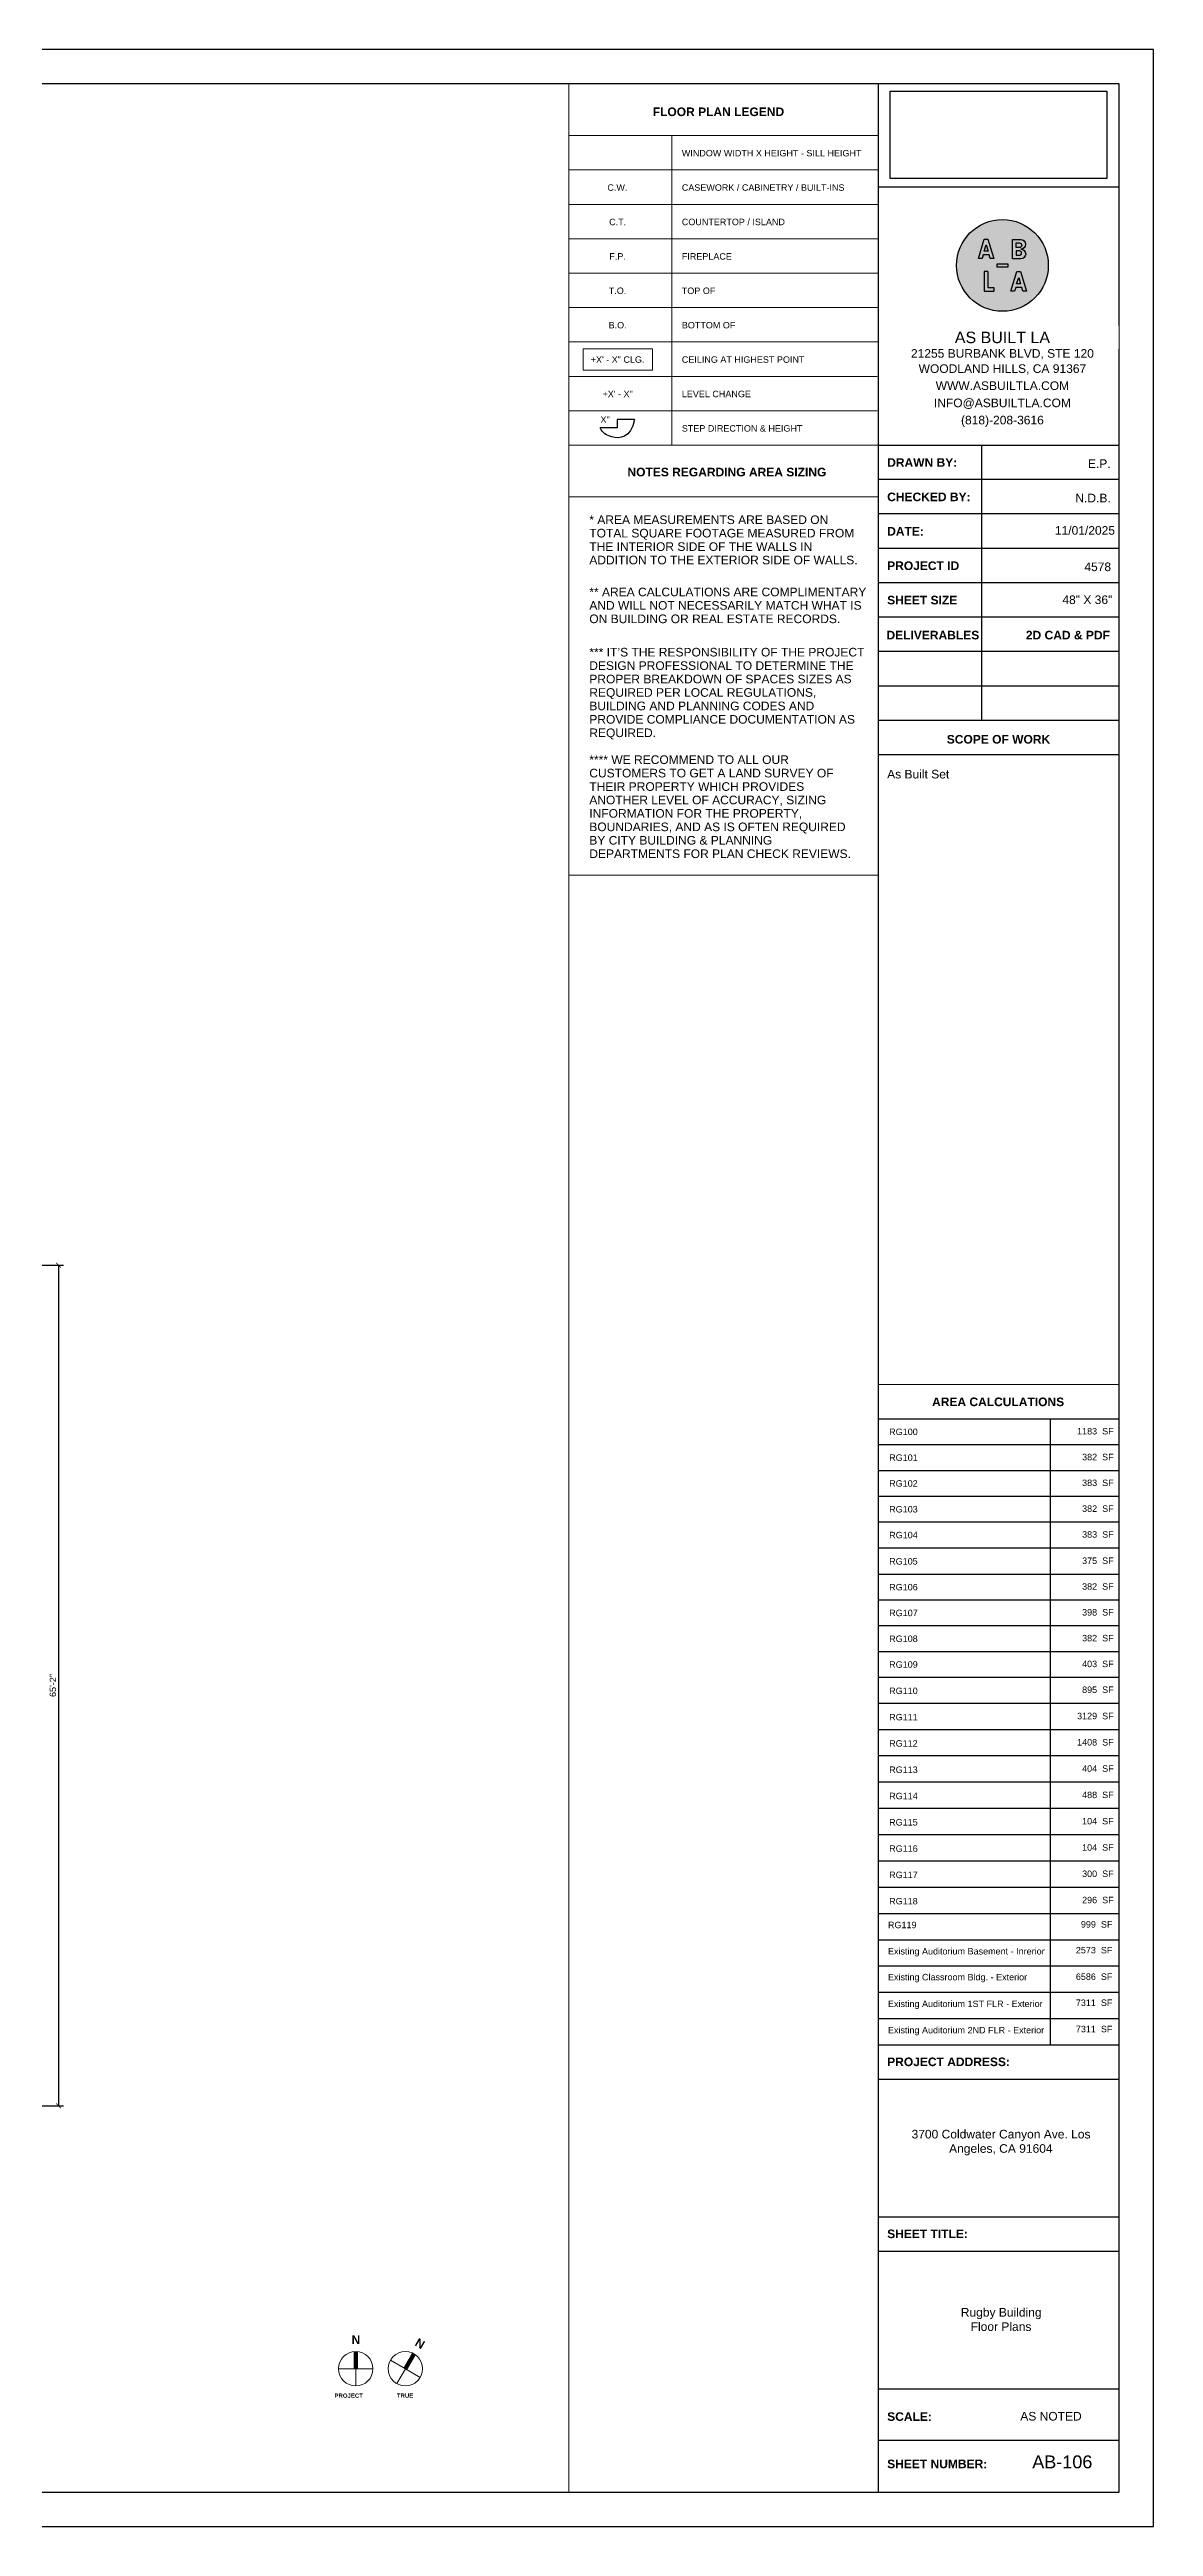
# Model space of a CAD drawing. Header units: inches. Extents: x -2078 to 106214, y -964 to 6385.
# Drawn here: x 34219 to 35246, y 2929 to 5233 of the extents above; entities that cross this region are included whole.
import ezdxf

# ---------------------------------------------------------------- set-up
doc = ezdxf.new("R2010")
doc.units = ezdxf.units.IN
doc.header["$MEASUREMENT"] = 0
doc.set_wipeout_variables(frame=1)
for name, color, linetype, lineweight in [('A-ANNO', 2, 'Continuous', 5), ('A-ANNO-DIMS', 1, 'Continuous', 9), ('A-DETAIL-2', 20, 'Continuous', 25), ('A-DETAIL-3', 40, 'Continuous', 15)]:
    doc.layers.add(name, color=color, linetype=linetype, lineweight=lineweight)
doc.layers.add('A-HATCH', color=9, linetype='Continuous')
doc.layers.add('A-TB', color=7, linetype='Continuous')
doc.styles.add('Arial_3', font='arial.ttf', dxfattribs={"height": 0.125})
doc.styles.add('Arial_4', font='arial.ttf', dxfattribs={"height": 3})
doc.styles.add('Arial_5', font='arial.ttf', dxfattribs={"height": 0.09375})
doc.styles.add('Arial_6', font='arial.ttf', dxfattribs={"height": 0.09375})
doc.styles.add('Arial_B_2', font='arialbd.ttf', dxfattribs={"height": 0.125})
doc.styles.add('Arial_B_3', font='arialbd.ttf', dxfattribs={"height": 0.0625})
doc.styles.add('Arial_B_4', font='arialbd.ttf', dxfattribs={"height": 0.0625})
doc.styles.add('JC', font='arial.ttf', dxfattribs={"height": 0.125})
doc.dimstyles.new('JC-DIMS', dxfattribs={"dimtxt": 0.125, "dimasz": 0.09375, "dimexe": 0.09375, "dimexo": 0.09375, "dimgap": 0.046875, "dimtad": 1, "dimdec": 1, "dimzin": 0, "dimdsep": 46, "dimlunit": 4, "dimtxsty": 'JC', "dimblk": 'ARCHTICK', "dimcen": 0.09, "dimclrd": 1, "dimclre": 1, "dimclrt": 256, "dimadec": 0, "dimazin": 0, "dimtfac": 1, "dimtdec": 1, "dimtofl": 0, "dimtmove": 1, "dimatfit": 3, "dimfxl": 1, "dimtolj": 1, "dimtzin": 0, "dimarcsym": 0})
picture_1 = doc.add_image_def('image1.png', size_in_pixel=(151, 61))

# ---------------------------------------------------------------- blocks, each defined once
blk = doc.blocks.new('JC_TB_48x36 - JC_TB_4836-1441736-Floor Plans')
at = {"layer": 'A-TB'}
for p, q in [((47.997, 24.012), (-0.003, 24.012)), ((47.997, -11.988), (47.997, 24.012)), ((47.497, 23.512), (0.747, 23.512)), ((47.497, 15.262), (43.997, 15.262)), ((47.497, 14.762), (43.997, 14.762)), ((47.497, 14.262), (43.997, 14.262)), ((43.997, -9.988), (47.497, -9.988)), ((47.497, -10.738), (43.997, -10.738)), ((0.747, -11.488), (47.497, -11.488)), ((-0.003, -11.988), (47.997, -11.988))]:
    blk.add_line(p, q, dxfattribs=at)
at = {"layer": 'A-TB', "char_height": 0.125, "attachment_point": 1, "bg_fill": 3, "box_fill_scale": 1.25, "bg_fill_color": 256, "bg_fill_true_color": 13158600, "bg_fill_transparency": 0}
for s, insert, width, style in [('DRAWN BY:', (44.126, 18.073), 1.22463, 'Arial_B_2'), ('CHECKED BY:', (44.126, 17.573), 1.4645, 'Arial_B_2'), ('DATE:', (44.126, 17.073), 0.63441, 'Arial_B_2'), ('PROJECT ID', (44.126, 16.573), 1.26566, 'Arial_B_2'), ('SHEET SIZE', (44.126, 16.073), 1.23725, 'Arial_B_2'), ('48" X 36"', (46.673, 16.078), 0.87428, 'Arial_3'), ('SCOPE OF WORK', (44.992, 14.05), 1.82747, 'Arial_B_2'), ('PROJECT ADDRESS:', (44.126, -5.172), 2.14941, 'Arial_B_2'), ('SHEET TITLE:', (44.126, -7.672), 1.42031, 'Arial_B_2'), ('SCALE:', (44.126, -10.328), 0.77959, 'Arial_B_2'), ('AS NOTED', (46.061, -10.323), 1.08259, 'Arial_3'), ('SHEET NUMBER:', (44.126, -11.016), 1.76434, 'Arial_B_2')]:
    blk.add_mtext(s, dxfattribs=dict(at, insert=insert, width=width, style=style))
at = {"layer": 'A-TB'}
for p, q in [((43.997, 23.512), (43.997, -11.488)), ((47.497, -11.488), (47.497, 23.512)), ((47.497, 18.262), (43.997, 18.262)), ((45.497, 18.262), (45.497, 14.262)), ((47.497, 17.762), (43.997, 17.762)), ((47.497, 17.262), (43.997, 17.262)), ((47.497, 16.762), (43.997, 16.762)), ((47.497, 16.262), (43.997, 16.262)), ((47.497, 15.762), (43.997, 15.762)), ((47.497, 13.762), (43.997, 13.762)), ((43.997, -4.988), (47.497, -4.988)), ((43.997, -5.488), (47.497, -5.488)), ((43.997, -7.488), (47.497, -7.488)), ((43.997, -7.988), (47.497, -7.988))]:
    blk.add_line(p, q, dxfattribs=at)
blk = doc.blocks.new('north arrow - north arrow-1258243-Floor Plans')
at = {"layer": 'A-ANNO'}
h = blk.add_hatch(color=256, dxfattribs=at)
edge = h.paths.add_edge_path()
edge.add_line((0.031, 0), (-0.031, 0))
edge.add_line((-0.031, 0), (-0.031, 0.248))
edge.add_arc((0, 0), 0.25, 82.8192, 97.1808, ccw=False)
edge.add_line((0.031, 0.248), (0.031, 0))
at = {"layer": 'A-ANNO', "lineweight": 20}
for q in [(-0.25, 0), (0.25, 0), (0, -0.25)]:
    blk.add_line((0, 0), q, dxfattribs=at)
at = {"layer": 'A-ANNO'}
blk.add_circle((0, 0), 0.25, dxfattribs=at)
at = {"layer": 'A-ANNO', "insert": (-0.062, 0.486), "char_height": 0.125, "width": 0.1515, "attachment_point": 1, "style": 'Arial_B_2', "bg_fill": 3, "box_fill_scale": 1.25, "bg_fill_color": 256, "bg_fill_true_color": 13158600, "bg_fill_transparency": 0}
blk.add_mtext('\\fArial|b1|i0|c0|p34|;N', dxfattribs=at)
blk = doc.blocks.new('Logo - ABLA - CAD Format')
at = {"layer": 'A-HATCH', "true_color": 0xc9ee63}
h = blk.add_hatch(color=71, dxfattribs=at)
h.dxf.hatch_style = 1
h.paths.add_polyline_path([(-0.71, 0.89), (-0.79, 0.62), (-0.62, 0.62)], flags=0)
h.paths.add_polyline_path([(0.6, 0.78), (0.74, 0.78, 1), (0.74, 0.98), (0.6, 0.98)], flags=0)
h.paths.add_polyline_path([(0.6, 0.44), (0.74, 0.44, 1), (0.74, 0.63), (0.6, 0.63)], flags=0)
h.paths.add_polyline_path([(0.62, -0.8), (0.79, -0.8), (0.71, -0.53)], flags=0)
h.paths.add_polyline_path([(-2, 0, 1), (2, 0, 1)])
h.paths.add_polyline_path([(0.8, 0.28), (0.44, 0.28), (0.44, 1.13), (0.8, 1.13, -1), (0.8, 0.71, -1)], flags=16)
h.paths.add_polyline_path([(0.74, 0.44), (0.6, 0.44), (0.6, 0.63), (0.74, 0.63, -1)], flags=0)
h.paths.add_polyline_path([(0.79, -0.27), (1.05, -1.12), (0.89, -1.12), (0.84, -0.96), (0.58, -0.96), (0.53, -1.12), (0.37, -1.12), (0.63, -0.27)], flags=16)
h.paths.add_polyline_path([(0.74, 0.78), (0.6, 0.78), (0.6, 0.98), (0.74, 0.98, -1)], flags=0)
h.paths.add_polyline_path([(0.71, -0.53), (0.79, -0.8), (0.62, -0.8)], flags=0)
h.paths.add_polyline_path([(0.25, 0.06), (0.25, -0.06), (-0.25, -0.06), (-0.25, 0.06)], flags=16)
h.paths.add_polyline_path([(-0.37, 0.3), (-0.53, 0.3), (-0.58, 0.46), (-0.84, 0.46), (-0.89, 0.3), (-1.05, 0.3), (-0.79, 1.15), (-0.63, 1.15)], flags=16)
h.paths.add_polyline_path([(-0.63, -0.27), (-0.63, -0.96), (-0.37, -0.96), (-0.37, -1.12), (-0.79, -1.12), (-0.79, -0.27)], flags=16)
h.paths.add_polyline_path([(-0.62, 0.62), (-0.79, 0.62), (-0.71, 0.89)], flags=0)
at = {"layer": 'A-HATCH'}
h = blk.add_hatch(color=250, dxfattribs=at)
h.dxf.hatch_style = 1
h.paths.add_polyline_path([(-0.63, 1.15), (-0.79, 1.15), (-1.05, 0.3), (-0.89, 0.3), (-0.84, 0.46), (-0.58, 0.46), (-0.53, 0.3), (-0.37, 0.3)])
h.paths.add_polyline_path([(-0.62, 0.62), (-0.79, 0.62), (-0.71, 0.89)], flags=16)
h.paths.add_polyline_path([(0.44, 0.28), (0.8, 0.28, 1), (0.8, 0.71, 1), (0.8, 1.13), (0.44, 1.13)])
h.paths.add_polyline_path([(0.6, 0.44), (0.6, 0.63), (0.74, 0.63, -1), (0.74, 0.44)], flags=16)
h.paths.add_polyline_path([(0.6, 0.78), (0.6, 0.98), (0.74, 0.98, -1), (0.74, 0.78)], flags=16)
h.paths.add_polyline_path([(0.37, -1.12), (0.53, -1.12), (0.58, -0.96), (0.84, -0.96), (0.89, -1.12), (1.05, -1.12), (0.79, -0.27), (0.63, -0.27)])
h.paths.add_polyline_path([(0.71, -0.53), (0.79, -0.8), (0.62, -0.8)], flags=16)
h.paths.add_polyline_path([(0.25, -0.06), (0.25, 0.06), (-0.25, 0.06), (-0.25, -0.06)])
h.paths.add_polyline_path([(-0.79, -1.12), (-0.37, -1.12), (-0.37, -0.96), (-0.63, -0.96), (-0.63, -0.27), (-0.79, -0.27)])
at = {"layer": 'A-HATCH', "true_color": 0xc9ee63}
h = blk.add_hatch(color=71, dxfattribs=at)
h.dxf.hatch_style = 1
h.paths.add_polyline_path([(-0.71, 0.89), (-0.79, 0.62), (-0.62, 0.62)])
h.paths.add_polyline_path([(0.74, 0.78, 1), (0.74, 0.98), (0.6, 0.98), (0.6, 0.78)])
h.paths.add_polyline_path([(0.6, 0.63), (0.6, 0.44), (0.74, 0.44, 1), (0.74, 0.63)])
h.paths.add_polyline_path([(0.62, -0.8), (0.79, -0.8), (0.71, -0.53)])
blk.add_circle((0, 0), 2)
at = {"layer": 'A-HATCH', "color": 250}
for points in [[(-0.63, 1.15), (-0.37, 0.3), (-0.53, 0.3), (-0.58, 0.46), (-0.84, 0.46), (-0.89, 0.3), (-1.05, 0.3), (-0.79, 1.15)], [(-0.71, 0.89), (-0.62, 0.62), (-0.79, 0.62)], [(0.25, 0.06), (-0.25, 0.06), (-0.25, -0.06), (0.25, -0.06)], [(0.79, -0.27), (1.05, -1.12), (0.89, -1.12), (0.84, -0.96), (0.58, -0.96), (0.53, -1.12), (0.37, -1.12), (0.63, -0.27)], [(0.71, -0.53), (0.79, -0.8), (0.62, -0.8)]]:
    blk.add_lwpolyline(points, close=True, dxfattribs=at)
for points in [[(0.8, 0.71, -1), (0.8, 0.28), (0.44, 0.28), (0.44, 1.13), (0.8, 1.13, -1)], [(0.6, 0.98), (0.74, 0.98, -1), (0.74, 0.78), (0.6, 0.78)], [(0.6, 0.44), (0.74, 0.44, 1), (0.74, 0.63), (0.6, 0.63)]]:
    blk.add_lwpolyline(points, format="xyb", close=True, dxfattribs=at)
for points in [[(-0.79, -0.27), (-0.79, -1.12), (-0.37, -1.12)], [(-0.63, -0.27), (-0.79, -0.27)], [(-0.63, -0.27), (-0.63, -0.96), (-0.37, -0.96)], [(-0.37, -0.96), (-0.37, -1.12)]]:
    blk.add_lwpolyline(points, dxfattribs=at)
blk = doc.blocks.new('TB-INFO-ABLA')
blk.add_wipeout([(168, 180), (168, 0), (0, 0), (0, 180)])
blk.add_wipeout([(168, 180), (168, 0), (0, 0), (0, 180)])
at = {"xscale": 16, "yscale": 16, "zscale": 16}
blk.add_blockref('Logo - ABLA - CAD Format', (86.6, 125.4), dxfattribs=at)
at = {"char_height": 6, "width": 168.619, "attachment_point": 2, "style": 'JC', "bg_fill": 2}
for s, insert in [('21255 BURBANK BLVD, STE 120', (86.6, 67)), ('(818)-208-3616', (86.6, 20.5))]:
    blk.add_mtext(s, dxfattribs=dict(at, insert=insert))
for s, insert in [('WOODLAND HILLS, CA 91367', (86.6, 56.4)), ('INFO@ASBUILTLA.COM', (86.6, 32.5))]:
    blk.add_mtext(s, dxfattribs=dict(at, insert=insert))
at = {"insert": (86.6, 44.5), "char_height": 6, "width": 168.619, "attachment_point": 2, "style": 'JC', "bg_fill": 2}
blk.add_mtext('WWW.ASBUILTLA.COM', dxfattribs=at)
blk.add_lwpolyline([(168, 180), (0, 180), (0, 0), (168, 0)], close=True)
at = {"insert": (86.6, 75.1), "char_height": 8, "width": 154.347, "attachment_point": 5, "style": 'JC', "bg_fill": 2}
blk.add_mtext('AS BUILT LA ', dxfattribs=at)
blk = doc.blocks.new('_ArchTick')
at = {"color": 0, "linetype": 'ByBlock', "const_width": 0.15}
blk.add_lwpolyline([(-0.5, -0.5), (0.5, 0.5)], dxfattribs=at)
blk = doc.blocks.new('*D1751')
at = {"layer": 'A-ANNO-DIMS', "color": 1, "lineweight": -2, "transparency": 16777216}
for p, q in [((34103.7, 4101.9), (34231.8, 4101.9)), ((34227.3, 4101.9), (34227.3, 3319.9)), ((33960.7, 3319.9), (34231.8, 3319.9))]:
    blk.add_line(p, q, dxfattribs=at)
at = {"layer": 'Defpoints', "color": 0, "transparency": 16777216}
for p in [(34099.2, 4101.9), (33956.2, 3319.9), (34227.3, 3319.9)]:
    blk.add_point(p, dxfattribs=at)
at = {"layer": 'A-ANNO-DIMS', "color": 1, "lineweight": -2, "transparency": 16777216, "xscale": 4.5, "yscale": 4.5, "zscale": 4.5}
for p, rotation in [((34227.3, 4101.9), 90), ((34227.3, 3319.9), 270)]:
    blk.add_blockref('_ArchTick', p, dxfattribs=dict(at, rotation=rotation))
at = {"layer": 'A-ANNO-DIMS', "color": 2, "transparency": 16777216, "insert": (34222, 3710.9), "char_height": 6, "width": 0.487, "attachment_point": 5, "rotation": 90, "style": 'JC'}
blk.add_mtext('\\A1;65\'-2"', dxfattribs=at)

msp = doc.modelspace()

# ---------------------------------------------------------------- linework, layer by layer
at = {"layer": 'A-DETAIL-2'}
for p, q in [((34762.992, 4888.555), (34746.992, 4888.555)), ((34746.992, 4888.555), (34746.992, 4880.724)), ((34746.992, 4880.724), (34730.992, 4880.724))]:
    msp.add_line(p, q, dxfattribs=at)
msp.add_open_spline([(34762.992, 4888.555), (34759.497, 4870.574), (34741.793, 4870.574), (34733.552, 4875.974), (34730.992, 4880.724)], degree=3, knots=[0, 0, 0, 0, 0.0199103671, 0.0342127174, 0.0342127174, 0.0342127174, 0.0342127174], dxfattribs=at)
at = {"layer": 'A-DETAIL-3'}
for p, q in [((34989.88, 5200.663), (34701.88, 5200.663)), ((34701.88, 5200.663), (34701.88, 4864.663)), ((34701.88, 5200.663), (34701.88, 2960.663)), ((34989.88, 5152.663), (34701.88, 5152.663)), ((34797.88, 5152.663), (34797.88, 4864.663)), ((34989.88, 5120.663), (34701.88, 5120.663)), ((34989.88, 4768.663), (34989.88, 5104.663)), ((34989.88, 5104.663), (34989.88, 5056.663)), ((34989.88, 5088.663), (34701.88, 5088.663)), ((34989.88, 5056.663), (34701.88, 5056.663)), ((34989.88, 5024.663), (34701.88, 5024.663)), ((34989.88, 4992.663), (34701.88, 4992.663)), ((34989.88, 4960.663), (34701.88, 4960.663)), ((34989.88, 4928.663), (34701.88, 4928.663)), ((34989.88, 4896.663), (34701.88, 4896.663)), ((34989.88, 4864.663), (34701.88, 4864.663)), ((34701.88, 4864.663), (34701.88, 4464.663)), ((34989.88, 4864.663), (34701.88, 4864.663)), ((34701.88, 4816.663), (34989.88, 4816.663)), ((34701.88, 4464.663), (34989.88, 4464.663))]:
    msp.add_line(p, q, dxfattribs=at)

# ---------------------------------------------------------------- texts
at = {"layer": 'A-ANNO', "lineweight": 50, "char_height": 8, "attachment_point": 1}
for s, insert, width, style in [('FLOOR PLAN LEGEND', (34780.011, 5178.754), 147.46, 'Arial_B_3'), ('NOTES REGARDING AREA SIZING', (34756.529, 4843.628), 221.998, 'Arial_B_3'), ('* AREA MEASUREMENTS ARE BASED ON ', (34721.029, 4799.303), 273.508, 'Arial_4'), ('TOTAL SQUARE FOOTAGE MEASURED FROM ', (34721.029, 4786.803), 302.394, 'Arial_4'), ('THE INTERIOR SIDE OF THE WALLS IN ', (34721.029, 4774.303), 256.136, 'Arial_4'), ('ADDITION TO THE EXTERIOR SIDE OF WALLS.', (34721.029, 4761.803), 303.202, 'Arial_4'), ('** AREA CALCULATIONS ARE COMPLIMENTARY ', (34721.029, 4732.106), 315.928, 'Arial_4'), ('AND WILL NOT NECESSARILY MATCH WHAT IS ', (34721.029, 4719.606), 312.09, 'Arial_4'), ('ON BUILDING OR REAL ESTATE RECORDS.', (34721.029, 4707.106), 283.002, 'Arial_4'), ('2D CAD & PDF', (35127.17, 4691.974), 93.93, 'Arial_B_3'), ('*** IT', (34721.029, 4676.108), 31.714, 'Arial_4'), ('DESIGN PROFESSIONAL TO DETERMINE THE ', (34721.029, 4663.608), 301.99, 'Arial_4'), ('’', (34747.196, 4676.108), 3.03, 'Arial_4'), ('S THE RESPONSIBILITY OF THE PROJECT ', (34749.696, 4676.108), 279.972, 'Arial_4'), ('PROPER BREAKDOWN OF SPACES SIZES AS ', (34721.029, 4651.108), 300.98, 'Arial_4'), ('REQUIRED PER LOCAL REGULATIONS, ', (34721.029, 4638.608), 259.57, 'Arial_4'), ('BUILDING AND PLANNING CODES AND ', (34721.029, 4626.108), 257.146, 'Arial_4'), ('PROVIDE COMPLIANCE DOCUMENTATION AS ', (34721.029, 4613.608), 303, 'Arial_4'), ('REQUIRED.', (34721.029, 4601.108), 75.144, 'Arial_4'), ('**** WE RECOMMEND TO ALL OUR ', (34721.029, 4576.111), 228.866, 'Arial_4'), ('CUSTOMERS TO GET A LAND SURVEY OF ', (34721.029, 4563.611), 279.366, 'Arial_4'), ('THEIR PROPERTY WHICH PROVIDES ', (34721.029, 4551.111), 246.844, 'Arial_4'), ('ANOTHER LEVEL OF ACCURACY, SIZING ', (34721.029, 4538.611), 271.084, 'Arial_4'), ('INFORMATION FOR THE PROPERTY, ', (34721.029, 4526.111), 243.814, 'Arial_4'), ('BOUNDARIES, AND AS IS OFTEN REQUIRED ', (34721.029, 4513.611), 293.102, 'Arial_4'), ('BY CITY BUILDING & PLANNING ', (34721.029, 4501.111), 210.282, 'Arial_4'), ('DEPARTMENTS FOR PLAN CHECK REVIEWS.', (34721.029, 4488.611), 295.728, 'Arial_4')]:
    msp.add_mtext(s, dxfattribs=dict(at, insert=insert, width=width, style=style))
at = {"layer": 'A-ANNO', "attachment_point": 1}
for s, insert, char_height, width, style in [('WINDOW WIDTH X HEIGHT - SILL HEIGHT', (34807.088, 5139.28), 6, 205.232, 'Arial_6'), ('C.W.', (34737.829, 5107.28), 6, 23.23, 'Arial_6'), ('CASEWORK / CABINETRY / BUILT-INS', (34807.088, 5107.28), 6, 185.436, 'Arial_6'), ('C.T.', (34739.495, 5075.28), 6, 19.392, 'Arial_6'), ('COUNTERTOP / ISLAND', (34807.088, 5075.28), 6, 117.766, 'Arial_6'), ('F.P.', (34739.662, 5043.28), 6, 18.786, 'Arial_6'), ('FIREPLACE', (34807.088, 5043.28), 6, 56.964, 'Arial_6'), ('T.O.', (34739.162, 5011.28), 6, 19.998, 'Arial_6'), ('TOP OF', (34807.088, 5011.28), 6, 38.38, 'Arial_6'), ('B.O.', (34738.995, 4979.28), 6, 20.604, 'Arial_6'), ('BOTTOM OF ', (34807.088, 4979.28), 6, 64.236, 'Arial_6'), ('+X\' - X" CLG.', (34722.335, 4947.28), 6, 61.004, 'Arial_6'), ('CEILING AT HIGHEST POINT', (34807.088, 4947.28), 6, 139.38, 'Arial_6'), ('+X\' - X"', (34733.329, 4915.28), 6, 34.138, 'Arial_6'), ('LEVEL CHANGE', (34807.088, 4915.28), 6, 78.982, 'Arial_6'), ('X"', (34731.413, 4891.438), 6, 10.302, 'Arial_6'), ('STEP DIRECTION & HEIGHT', (34807.088, 4883.28), 6, 137.36, 'Arial_6'), ('PROJECT', (34483.974, 3052.349), 4, 32.724, 'Arial_B_4'), ('TRUE', (34542.007, 3052.349), 4, 18.988, 'Arial_B_4')]:
    msp.add_mtext(s, dxfattribs=dict(at, insert=insert, char_height=char_height, width=width, style=style))
at = {"layer": 'A-TB', "attachment_point": 1, "bg_fill": 3, "box_fill_scale": 1.25, "bg_fill_color": 256, "bg_fill_true_color": 13158600, "bg_fill_transparency": 0}
for s, insert, char_height, width, style in [('E.P.', (35184.899, 4851.482), 8, 25.856, 'Arial_4'), ('N.D.B.', (35173.233, 4819.482), 8, 39.996, 'Arial_4'), ('4578', (35181.573, 4755.482), 8, 29.896, 'Arial_4'), ('As Built Set', (34998.12, 4562.649), 8, 70.498, 'Arial_4'), ('AB-106', (35133.12, 2994.751), 12, 67.872, 'Arial_5')]:
    msp.add_mtext(s, dxfattribs=dict(at, insert=insert, char_height=char_height, width=width, style=style))

# ---------------------------------------------------------------- next in the draw order: linework, layer by layer
at = {"layer": 'A-DETAIL-3'}
msp.add_line((34989.88, 4464.663), (34989.88, 4864.663), dxfattribs=at)

# ---------------------------------------------------------------- next in the draw order: block references
at = {"layer": 'A-TB', "xscale": 64, "yscale": 64, "zscale": 64}
msp.add_blockref('JC_TB_48x36 - JC_TB_4836-1441736-Floor Plans', (32174.08, 3695.863), dxfattribs=at)

# ---------------------------------------------------------------- next in the draw order: linework, layer by layer
at = {"layer": 'A-ANNO', "flags": 128}
msp.add_lwpolyline([(34715.382, 4954.233), (34779.68, 4954.233), (34779.68, 4934.317), (34715.382, 4934.317)], close=True, dxfattribs=at)
at = {"layer": 'A-DETAIL-2'}
for p, q in [((34989.88, 3959.042), (35213.88, 3959.042)), ((35149.88, 3959.042), (35149.88, 3376.663)), ((34989.88, 3935.042), (35213.88, 3935.042)), ((34989.88, 3911.042), (35213.88, 3911.042)), ((34989.88, 3887.042), (35213.88, 3887.042)), ((34989.88, 3863.042), (35213.88, 3863.042)), ((34989.88, 3839.042), (35213.88, 3839.042)), ((34989.88, 3814.587), (35213.88, 3814.587)), ((34989.88, 3790.587), (35213.88, 3790.587)), ((34989.88, 3766.587), (35213.88, 3766.587)), ((34989.88, 3742.587), (35213.88, 3742.587)), ((34989.88, 3718.587), (35213.88, 3718.587)), ((34989.88, 3694.587), (35213.88, 3694.587)), ((34989.88, 3670.131), (35213.88, 3670.131)), ((34989.88, 3645.675), (35213.88, 3645.675)), ((34989.88, 3621.22), (35213.88, 3621.22)), ((34989.88, 3596.764), (35213.88, 3596.764)), ((34989.88, 3572.308), (35213.88, 3572.308)), ((34989.88, 3547.853), (35213.88, 3547.853)), ((34989.88, 3523.397), (35213.88, 3523.397)), ((34989.88, 3498.941), (35213.88, 3498.941)), ((34989.88, 3474.486), (35213.88, 3474.486)), ((34989.88, 3450.03), (35213.88, 3450.03)), ((34989.88, 3425.574), (35213.88, 3425.574)), ((34989.88, 3401.119), (35213.88, 3401.119))]:
    msp.add_line(p, q, dxfattribs=at)
at = {"layer": 'A-DETAIL-3', "lineweight": 9}
for p, q in [((35213.88, 3991.042), (34989.88, 3991.042)), ((34989.88, 3991.042), (34989.88, 3376.663)), ((35213.88, 3376.663), (35213.88, 3991.042))]:
    msp.add_line(p, q, dxfattribs=at)

# ---------------------------------------------------------------- next in the draw order: block references
at = {"xscale": 1.333333333333323, "yscale": 1.333333333333323, "zscale": 1.333333333333323}
msp.add_blockref('TB-INFO-ABLA', (34989.88, 4864.663), dxfattribs=at)
at = {"layer": 'A-ANNO', "xscale": 64, "yscale": 64, "zscale": 64}
msp.add_blockref('north arrow - north arrow-1258243-Floor Plans', (34503.77, 3075.355), dxfattribs=at)

# ---------------------------------------------------------------- next in the draw order: texts
at = {"layer": 'A-ANNO', "lineweight": 50, "char_height": 8, "attachment_point": 1, "style": 'Arial_B_2'}
for s, insert, width in [('DELIVERABLES', (34997.482, 4691.974), 93.93), ('AREA CALCULATIONS', (35039.882, 3978.76), 145.844)]:
    msp.add_mtext(s, dxfattribs=dict(at, insert=insert, width=width))
at = {"layer": 'A-ANNO', "char_height": 6, "attachment_point": 1, "style": 'Arial_5'}
for s, insert, width in [('RG100', (34999.998, 3949.863), 71.71), ('1183  SF', (35174.814, 3950.447), 41.41), ('RG101', (34999.998, 3925.863), 96.556), ('382  SF', (35179.481, 3926.447), 35.754), ('RG102', (34999.998, 3901.863), 96.556), ('383  SF', (35179.481, 3902.447), 35.754), ('RG103', (34999.998, 3877.863), 96.556), ('382  SF', (35179.481, 3878.447), 35.754), ('RG104', (34999.998, 3853.863), 96.556), ('383  SF', (35179.481, 3854.447), 35.754), ('RG105', (34999.998, 3829.407), 96.556), ('375  SF', (35179.481, 3829.992), 35.754), ('RG106', (34999.998, 3805.407), 96.556), ('382  SF', (35179.481, 3805.992), 35.754), ('RG107', (34999.998, 3781.407), 96.556), ('398  SF', (35179.481, 3781.992), 35.754), ('RG108', (34999.998, 3757.407), 96.556), ('382  SF', (35179.481, 3757.992), 35.754), ('RG109', (34999.998, 3733.407), 96.556), ('403  SF', (35179.481, 3733.992), 35.754), ('895  SF', (35179.481, 3709.992), 35.754), ('RG110', (34999.998, 3708.952), 118.17), ('RG111', (34999.998, 3684.496), 150.692), ('3129  SF', (35174.814, 3685.536), 41.41), ('RG112', (34999.998, 3660.041), 129.28), ('1408  SF', (35174.814, 3661.081), 41.41), ('RG113', (34999.998, 3635.585), 117.362), ('404  SF', (35179.481, 3636.625), 35.754), ('RG114', (34999.998, 3611.129), 158.368), ('488  SF', (35179.481, 3612.169), 35.754), ('RG115', (34999.998, 3586.674), 162.206), ('104  SF', (35179.481, 3587.714), 35.754), ('RG116', (34999.998, 3562.218), 162.206), ('104  SF', (35179.481, 3563.258), 35.754), ('RG117', (34999.998, 3537.762), 114.13), ('300  SF', (35179.481, 3538.802), 35.754), ('RG118', (34999.998, 3513.307), 114.13), ('296  SF', (35179.481, 3514.347), 35.754), ('RG119', (34998.863, 3491.163), 89.486), ('999  SF', (35178.346, 3491.748), 35.754), ('Existing Auditorium Basement - Inrerior', (34998.863, 3466.708), 162.35348), ('2573  SF', (35173.679, 3467.748), 41.41), ('Existing Classroom Bldg. - Exterior', (34998.863, 3442.67), 134.02933), ('6586  SF', (35173.679, 3443.081), 41.41), ('Existing Auditorium 1ST FLR - Exterior', (34998.863, 3417.796), 147.74361), ('7311  SF', (35173.679, 3418.836), 41.41), ('Existing Auditorium 2ND FLR - Exterior', (34998.863, 3393.341), 159.49175), ('7311  SF', (35173.679, 3394.381), 41.41)]:
    msp.add_mtext(s, dxfattribs=dict(at, insert=insert, width=width))
at = {"layer": 'A-TB', "insert": (35154.179, 4789.351), "char_height": 8, "width": 52.52, "attachment_point": 1, "style": 'Arial_3', "bg_fill": 2}
msp.add_mtext('11/01/2025', dxfattribs=at)
at = {"layer": 'A-TB', "char_height": 8, "attachment_point": 1, "bg_fill": 3, "box_fill_scale": 1.25, "bg_fill_color": 256, "bg_fill_true_color": 13158600, "bg_fill_transparency": 0}
for s, insert, width, style in [('\\pi4.76755;3700 Coldwater Canyon Ave. Los \\P\\pi39.68433;Angeles, CA 91604', (35016.06, 3297.59), 175.134, 'Arial_3'), ('\\pi7.8737;Rugby Building\\P\\pi17.06061;Floor Plans', (35058.75, 3131.883), 89.2972, 'Arial_4')]:
    msp.add_mtext(s, dxfattribs=dict(at, insert=insert, width=width, style=style))

# ---------------------------------------------------------------- next in the draw order: dimensions: what is measured, and where the dimension line sits
at = {"layer": 'A-ANNO-DIMS'}
dim = msp.add_linear_dim(base=(34227.298, 3319.904), p1=(34099.179, 4101.904), p2=(33956.179, 3319.904), angle=90, dimstyle='JC-DIMS', override={"dimclrt": 2}, dxfattribs=at)
dim.commit()
dim.dimension.update_dxf_attribs({"geometry": '*D1751', "text_midpoint": (34221.985, 3710.904)})

# ---------------------------------------------------------------- next in the draw order: block references
at = {"layer": 'A-ANNO', "xscale": 64, "yscale": 64, "zscale": 64, "rotation": 329.9999999999996}
msp.add_blockref('north arrow - north arrow-1258243-Floor Plans', (34549.904, 3075.355), dxfattribs=at)

# ---------------------------------------------------------------- next in the draw order: pictures from other files: only their frames are drawn
at = {"color": 7, "true_color": 0xffffff}
image = msp.add_image(picture_1, insert=(35000.857, 5112.556), size_in_units=(201.555, 81.423), dxfattribs=at)
image.dxf.flags = 15

doc.saveas('drawing.dxf')
